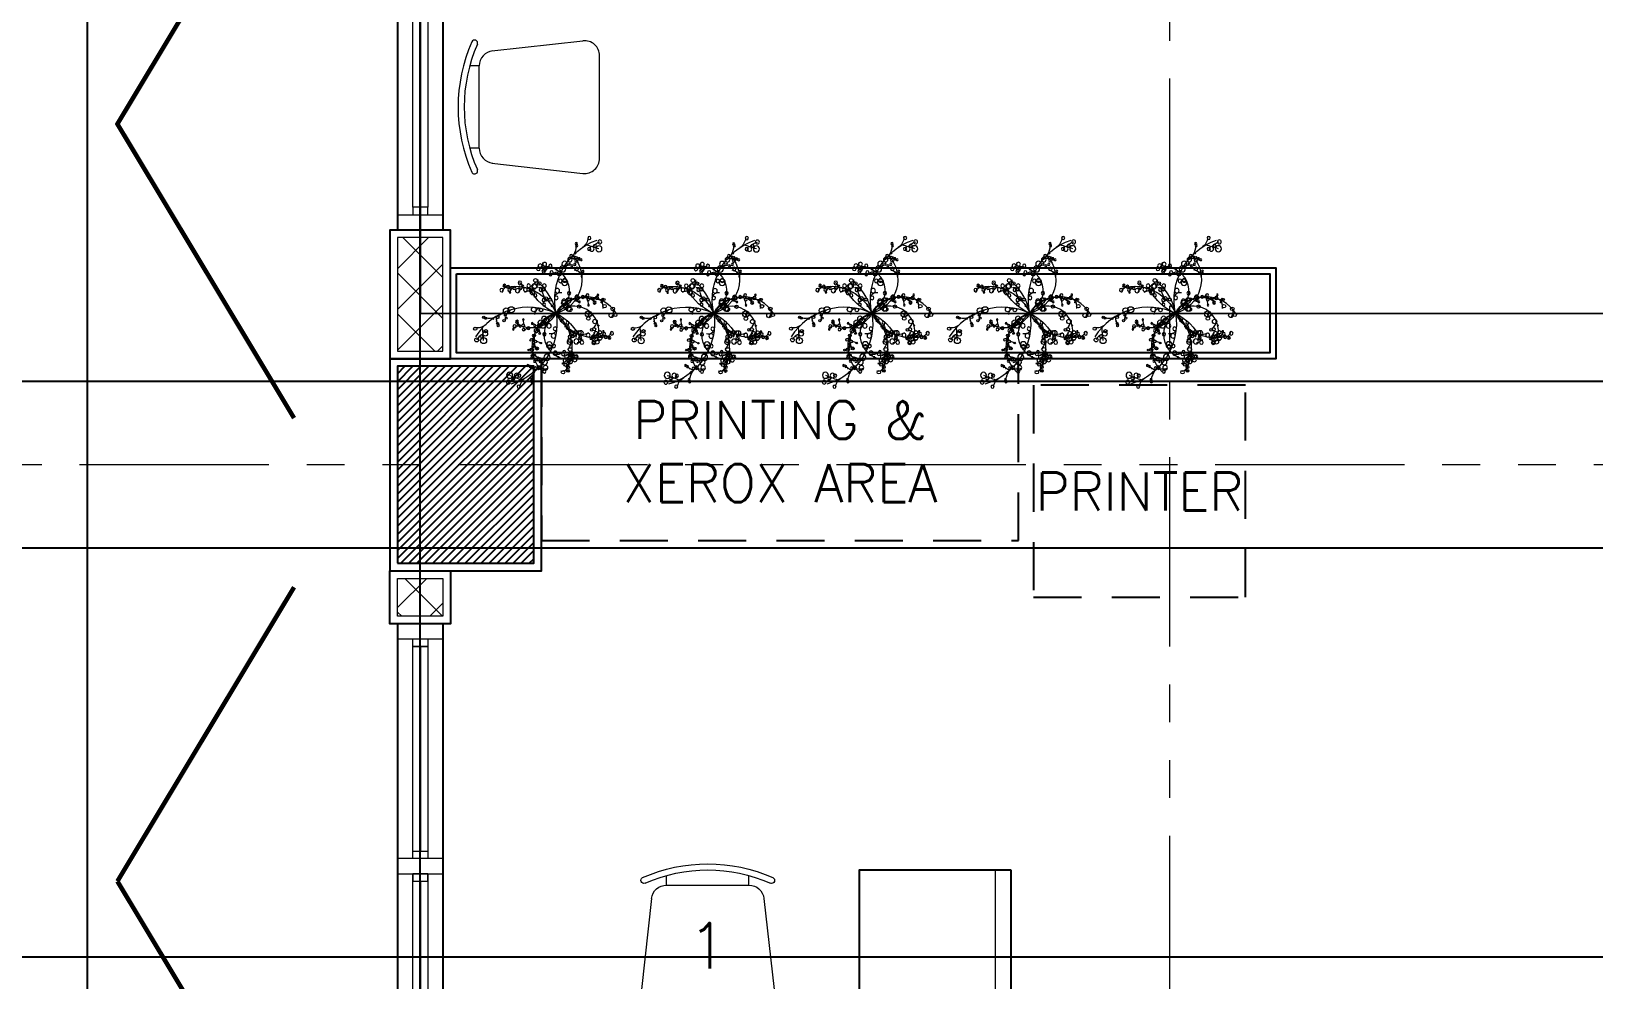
# Model space of a CAD drawing. Header units: metres. Extents: x -12400 to 1, y 0 to 106422.
# Drawn here: x -12129.4 to -12124.24, y 106400.37 to 106403.5 of the extents above; entities that cross this region are included whole.
import ezdxf

# ---------------------------------------------------------------- set-up
doc = ezdxf.new("R2010")
doc.units = ezdxf.units.M
doc.header["$PDMODE"] = 35
doc.linetypes.add('HIDDEN2', pattern=[4.762499999999999, 3.175, -1.5875])
doc.linetypes.add('PHANTOM2', pattern=[1.25, 0.625, -0.125, 0.125, -0.125, 0.125, -0.125])
doc.layers.add('.05 (2)', color=8, linetype='Continuous', lineweight=20, transparency=0.3)
for name, color, linetype, lineweight in [('.3', 6, 'Continuous', 30), ('0.1', 1, 'Continuous', 9), ('0.20', 2, 'Continuous', 20), ('A-DIM-100', 8, 'Continuous', 0), ('DIM 001', 251, 'Continuous', 13), ('FURN', 8, 'Continuous', 5), ('FURN 0009', 49, 'Continuous', 9), ('HATCH', 250, 'Continuous', 5)]:
    doc.layers.add(name, color=color, linetype=linetype, lineweight=lineweight)
for name, color, linetype in [('1AR', 1, 'Continuous'), ('A-FURN', 1, 'Continuous'), ('A-FURNITURE', 1, 'Continuous'), ('AR-WALL', 7, 'Continuous'), ('FIXTURE', 35, 'Continuous'), ('stone', 15, 'Continuous'), ('WALL', 7, 'Continuous'), ('WINDOW', 1, 'Continuous')]:
    doc.layers.add(name, color=color, linetype=linetype)
doc.layers.add('GUIDELINES', color=206, linetype='Continuous', plot=False)
doc.styles.add('DIMTXT-100', font='arial.ttf')
doc.styles.add('swis721', font='swiss.ttf')
doc.styles.add('T.25', font='romans.shx', dxfattribs={"height": 0.2})
doc.dimstyles.new('D-100', dxfattribs={"dimtxt": 0.2, "dimasz": 0.15, "dimexe": 0.1, "dimexo": 0.1, "dimgap": 0.1, "dimtad": 1, "dimdec": 3, "dimzin": 4, "dimdsep": 46, "dimtxsty": 'DIMTXT-100', "dimblk": 'ARCHTICK', "dimcen": 0.2, "dimdle": 0.1, "dimclrd": 8, "dimclre": 8, "dimclrt": 2, "dimadec": 0, "dimazin": 1, "dimtfac": 1, "dimtdec": 3, "dimtofl": 0, "dimtmove": 2, "dimatfit": 3, "dimfxl": 1, "dimarcsym": 0})
doc.dimstyles.new('DIM 200', dxfattribs={"dimtxt": 200, "dimasz": 1, "dimexe": 0, "dimexo": 40, "dimgap": 50, "dimtad": 1, "dimtoh": 1, "dimdec": 0, "dimlfac": 2, "dimtxsty": 'swis721', "dimblk": 'CIR', "dimcen": 0, "dimclrd": 155, "dimclre": 155, "dimclrt": 4, "dimadec": 0, "dimazin": 0, "dimtfac": 1, "dimtdec": 0, "dimtix": 1, "dimtmove": 1, "dimatfit": 3, "dimldrblk": 'CIR', "dimfxl": 0, "dimarcsym": 0})

# ---------------------------------------------------------------- blocks, each defined once
blk = doc.blocks.new('CIR')
at = {"color": 4}
blk.add_circle((0, 0), 50, dxfattribs=at)
blk = doc.blocks.new('plann')
at = {"layer": '.05 (2)'}
for centre, radius in [((100745.621851946, 209025.0838661411), 8.085483303578684), ((100750.2072398642, 209000.8601453253), 11.07735672438507), ((100766.6371058917, 209017.0976333781), 7.460537794825279), ((100789.5106441566, 208998.2413886746), 7.268353060690103), ((100944.879356222, 209003.570155864), 9.17182806530626), ((101052.2531128934, 209014.9061583568), 2.978273743608588), ((101053.1112415855, 209029.9633624847), 3.062373412504849), ((101059.2210045914, 209029.8867683086), 4.275672750071239), ((101069.4000367151, 209001.9353060658), 7.670635745195717), ((101107.7759025275, 209000.8080532975), 8.003301822677859), ((100812.1101617445, 208962.2331520323), 7.464951094189139), ((100832.089378386, 208962.2331520323), 6.357039244867514), ((100895.7318915195, 208965.4344029367), 11.81754351106629), ((100926.985616614, 208945.8208427343), 9.783851448644857), ((100962.6008570934, 208968.4853238121), 7.290490939426003), ((101010.5985096632, 208948.9089217423), 13.70517436788927), ((101016.5822429947, 208930.1373027821), 8.003301822677859), ((101018.8820588449, 208948.9089217423), 8.283549181661717), ((101048.8026029354, 208925.5980617451), 9.707665154187318), ((101110.1140378918, 208971.85187604), 10.12353686893766), ((101126.5044688988, 208978.1153666071), 6.555605058917853), ((100659.4860021454, 208861.0975664339), 12.24301896135029), ((100680.1931692238, 208870.9909652306), 13.54692480060024), ((100670.6216227025, 208859.0939052666), 3.092415733521642), ((100774.7145918194, 208900.0558134797), 9.993945231125123), ((100805.9683169139, 208906.9569148438), 8.067618562668352), ((100820.8433287043, 208853.8686213731), 11.4382336774981), ((100842.3098469666, 208868.8194274311), 10.95636895134108), ((100880.3763078245, 208908.4128147956), 1.918703915955601), ((100907.3209787775, 208892.5700341146), 3.305389723679367), ((100980.8732663544, 208857.6165741197), 7.538193881427655), ((100995.2346058625, 208859.2727319846), 8.307801194552669), ((101044.560453168, 208886.3343448428), 5.822243916915897), ((101054.1622421499, 208891.5103094891), 7.434371180747211), ((101059.3259177333, 208856.6158318615), 7.587899926938496), ((101066.8304214346, 208860.3443994232), 8.379725047090803), ((101067.366597478, 208912.2921648995), 2.469873575679715), ((101082.909246586, 208886.1536912228), 7.257401672660032), ((101089.9543741972, 208861.1321295017), 8.443677768808028), ((100573.3654600033, 208805.2867176271), 5.170793612011959), ((100582.0640172503, 208803.5704782944), 4.813583393958625), ((100613.2237509054, 208810.9021766099), 3.324343804959784), ((100631.5149138632, 208822.7342897207), 6.396539727507787), ((100631.7700065326, 208804.9635599669), 0.9703809477793424), ((100639.5727116704, 208796.4687491193), 4.37932962711597), ((100644.6525830034, 208786.7897088045), 4.1366484467798), ((100661.7939572996, 208840.2053467846), 3.946556839840763), ((100663.0426005321, 208816.1826849087), 4.681373059413653), ((100669.2857242027, 208829.9099202663), 4.454997284052398), ((100808.4620886795, 208790.1838676108), 6.232150611132645), ((100816.2883045839, 208842.2273123407), 5.784496846844907), ((100820.3497272058, 208817.3041457638), 5.009697050275178), ((100829.5837676327, 208806.1981068233), 3.7874320322085), ((100967.4339805045, 208807.7518499441), 10.94759900930381), ((100977.6659181044, 208843.7874785104), 7.024356077515585), ((101069.954064342, 208833.4912757028), 7.993369974879379), ((101082.4583476409, 208841.1285766108), 8.86998896145972), ((100551.3476712062, 208746.4131811285), 6.936586703684385), ((100587.0068871014, 208723.0889024155), 6.375570604398656), ((100601.3720187852, 208706.7657000444), 13.45095243587666), ((100600.0887835105, 208737.7556696756), 10.18360931881298), ((100599.6105993985, 208749.2262873613), 7.173131648582058), ((100802.1945470968, 208768.5000546281), 5.995329890825713), ((100803.5851496345, 208723.0975345954), 3.575175391415704), ((100816.5947332833, 208728.3529204531), 7.094645636624513), ((100817.6962215985, 208753.2679823784), 3.989070774101368), ((100820.3568490968, 208766.8767781619), 6.485717049513394), ((100821.2900018059, 208742.9003055019), 3.869804670435259), ((100836.4195552253, 208739.4751541717), 6.75019049837332), ((100846.3315880805, 208766.9895064644), 3.345732561189016), ((100973.6177242525, 208741.7410282661), 9.261978152497846), ((100978.1531664414, 208776.0989292136), 8.294698797427847), ((100984.6474061398, 208726.4986424579), 5.634827497598689), ((100987.6727299541, 208750.4712336711), 4.672939461707322), ((100992.5713864746, 208764.2823559741), 5.626821826004996), ((101007.8818274665, 208751.832413939), 8.069680678083827), ((100571.2008211272, 208700.8956218266), 8.613753629261224), ((100965.9235846536, 208708.6240812832), 3.371881778273964), ((100976.0614577967, 208671.7615382185), 7.574233475647392), ((100976.9547464144, 208705.294021797), 6.239215643356137), ((100984.8635601572, 208713.3245132574), 4.637659565206861), ((100990.7909315688, 208699.632446557), 6.391792528476597), ((100995.3604725424, 208683.5477538828), 6.354905336346801)]:
    blk.add_circle(centre, radius, dxfattribs=at)
for centre, radius, start, end in [((100757.7749023269, 209005.7552351885), 14.19624947822105, 74.0788418427666, 187.3830743059856), ((100766.6239410771, 209028.9066752879), 10.71426508150137, 170.3156789016703, 242.4547340089757), ((100666.5936374505, 208808.3723289863), 231.4626282387932, 26.44609355556747, 65.74743849598423), ((100785.9121410696, 208963.0197021385), 39.11857111562234, 76.97343908289388, 117.3946915093492), ((101024.0699089631, 208869.0387784351), 156.108408346093, 48.62980157118395, 164.2337554479626), ((101037.7569352096, 209046.3867294655), 22.48292034580389, 252.0243508802548, 322.6590351494019), ((101025.1784691526, 208986.1927931329), 41.11927067442708, 6.579238590879068, 67.76671035253455), ((101067.1306001391, 208978.4125694909), 49.21964823284702, 343.6801977205684, 23.15040319556208), ((100831.3746250868, 208949.5615439552), 17.10497891439347, 74.02210951754645, 182.4512948644913), ((100970.8331618532, 208858.0750470047), 110.7167560323819, 359.6919777368823, 151.1750402264711), ((100991.1646765269, 208945.3622507437), 23.91661243404337, 330.6128488141759, 45.349849549443), ((101015.8194246455, 208920.0414167429), 41.00865955405207, 321.3453351757134, 12.64729817253782), ((100830.2706620397, 208636.3650812001), 278.5185080152134, 81.00124592277953, 164.2084522966925), ((100711.9093334971, 208835.6755165077), 47.46678833367289, 131.9264359433871, 201.5020044098311), ((100809.5504794148, 208887.5597105483), 26.54769121830601, 99.30225832243055, 195.8875743002008), ((100934.0683168822, 208802.8540223371), 124.1869045539794, 119.01410487329, 207.5699519176917), ((100850.0395385851, 208867.2954465035), 18.29317042138473, 142.8301150978964, 243.4099857569715), ((100792.6960597456, 208728.4557739701), 200.180824370941, 350.5395655645809, 66.08843573451264), ((100990.4106075151, 208940.7147232976), 92.45038727953717, 238.2011879067397, 266.1966571418652), ((101015.4793976596, 208902.1453448826), 62.97380396869414, 323.5016736571558, 348.094159491438), ((101073.8790587283, 208853.157540755), 8.803395698877162, 263.3834659534638, 29.405046788485), ((101089.9543741972, 208861.1321295017), 8.943189547697488, 199.9886250857053, 324.2132236102335), ((100573.3654600033, 208890.3024539099), 85.01573628271606, 267.8698849563244, 327.0518372679477), ((100663.4030599091, 208826.1884444212), 38.0939074658779, 181.8348119607192, 245.8861765306702), ((100792.553250015, 208790.1564751085), 17.89713448027328, 289.4924082757853, 5.513537759974456), ((100866.1799803205, 208846.0540273988), 51.6032068875539, 188.3536380124137, 227.5540028513952), ((100917.2221058207, 208799.9864002769), 56.62664799273293, 332.1199279392443, 32.83436803659832), ((100544.2517885149, 208805.0735753149), 53.59892302099794, 274.3408343153555, 331.7126398384247), ((100621.401281838, 208692.6779406825), 50.86862037601054, 126.3607300321879, 170.7032896794579), ((96917.86482984602, 207333.9061353596), 3931.026404809947, 20.44064900759552, 21.27791524525765), ((100793.5638625278, 208747.9049942974), 26.75511637324107, 285.120667551029, 17.47060246660466), ((100856.6355316661, 208778.1205864533), 43.61370357672958, 184.8561881351438, 250.1853941278239), ((100841.1585979062, 208837.198081904), 68.7234802586334, 245.9745785185244, 275.3638009103012), ((100960.3200593703, 208740.7116692563), 32.57319139311319, 279.9057956567798, 353.6084079189347), ((101654.3096225544, 208064.4748729865), 966.1454159009793, 133.4861568557097, 135.2111603395013), ((100978.5287285032, 208731.3742014536), 35.77908434883926, 28.48969400056349, 72.26369714491295), ((100965.3853920938, 208699.9883189431), 25.16292248803045, 271.2255537404903, 349.8472060698725), ((100995.3604725424, 208690.6791301219), 7.131376239086489, 136.889628398624, 315.0951090144598)]:
    blk.add_arc(centre, radius, start, end, dxfattribs=at)
blk = doc.blocks.new('new chair')
at = {"layer": 'FURN 0009', "color": 1, "lineweight": 9}
for p, q in [((-135.8034158992814, 400), (-135.803415899165, 431.6333479945315)), ((135.8034158993978, 400), (135.8034158993978, 431.6333479944151)), ((135.8034158993978, 400), (-135.8034158992814, 400)), ((-185.4976026327349, 355.5215763038723), (-218.8309359660489, 55.52157630375586)), ((185.4976026370423, 355.5215763018932), (218.8309359704144, 55.52157630189322)), ((169.1367492326535, 2.328306436538696e-10), (-169.1367492326535, 2.328306436538696e-10))]:
    blk.add_line(p, q, dxfattribs=at)
for centre, radius, start, end in [((0, -61.24999999941792), 531.2499999999792, 66.12730247190576, 113.8726975280942), ((-210.9529411762487, 415.4054511487484), 9.999999999999588, 113.8726975280942, 293.8726975280942), ((0, -61.24999999941792), 511.2499999999808, 66.12730247190576, 113.8726975280942), ((210.9529411806725, 415.4054511466529), 9.999999999999588, 246.1273024719058, 66.12730247190576), ((-135.803415899165, 350.0000000002328), 49.99999999999812, 90, 173.659808247256), ((135.8034158995142, 350.0000000004657), 49.99999999999812, 6.340191746267892, 90), ((-169.1367492325371, 50.00000000046566), 49.99999999999812, 173.659808247256, 270), ((169.1367492326535, 50.00000000046566), 49.99999999999812, 270, 6.340191746267892)]:
    blk.add_arc(centre, radius, start, end, dxfattribs=at)
blk = doc.blocks.new('A$C5EB00BB3')
at = {"layer": 'A-FURNITURE', "color": 15}
blk.add_lwpolyline([(-1.19999999999709, 0), (0, 0), (0, 1.399999999999636), (-0.6000000000058208, 1.399999999999636), (-0.6000000000058208, 0.7000000000007276, -0.414213562373095), (-0.8000000000029104, 0.5), (-1.19999999999709, 0.5), (-1.19999999999709, 0)], format="xyb", dxfattribs=at)
at = {"layer": 'A-FURNITURE', "color": 2, "lineweight": 0}
blk.add_lwpolyline([(-1.19999999999709, 0), (0, 0), (0, 1.399999999999636), (-0.05000000000291038, 1.399999999999636), (-0.05000000000291038, 0.0499999999992724), (-1.19999999999709, 0.0499999999992724)], close=True, dxfattribs=at)
at = {"lineweight": 0, "xscale": 0.001000000000000001, "yscale": 0.001000000000000001, "zscale": 0.001000000000000001, "rotation": 90}
blk.add_blockref('new chair', (-0.75, 1.000696446863003), dxfattribs=at)
blk = doc.blocks.new('A$C2C7C7224')
at = {"layer": 'FURN', "color": 15}
for p, q in [((-0.3555215763035449, 0.1854976026326085), (-0.05552157630336296, 0.2188309359663663)), ((0, -0.1691367492320524), (0, 0.1691367492320524)), ((-0.3973658536583571, 0.1360960988255329), (-0.4289992016531414, 0.1360960988257602)), ((-0.3973658536581297, -0.1355107329731027), (-0.3973658536583571, 0.1360960988255329)), ((-0.3973658536581297, -0.1355107329731027), (-0.4289992016533688, -0.1355107329731027)), ((-0.3555215763035449, -0.1854976026323811), (-0.05552157630336296, -0.2188309359663663))]:
    blk.add_line(p, q, dxfattribs=at)
for centre, radius, start, end in [((0.06388414634193396, 0.0002926829255329721), 0.5312499999999993, 156.127302469018, 203.8726975308828), ((0.06388414634193396, 0.0002926829255329721), 0.51125, 156.127302469018, 203.8726975308828), ((-0.4127713048060286, 0.2112456241026166), 0.009999999999999969, 336.127302469018, 156.127302469018), ((-0.0499999999992724, 0.1691367492322797), 0.05, 359.9999999996874, 96.34019174568225), ((-0.3473658536590847, 0.1360960988257602), 0.05, 96.34019174568225, 179.9999999996873), ((-0.3473658536590847, -0.1355107329728753), 0.05, 179.9999999996873, 263.6598082537934), ((-0.0499999999992724, -0.1691367492329618), 0.05, 263.6598082537934, 359.9999999996874), ((-0.4127713048069381, -0.210660258249959), 0.009999999999999969, 203.8726975308828, 23.87269753088284)]:
    blk.add_arc(centre, radius, start, end, dxfattribs=at)
blk = doc.blocks.new('A$C1B753C5A')
at = {"layer": 'WALL'}
h = blk.add_hatch(dxfattribs=at)
h.set_pattern_fill('ANSI31', color=250, scale=0.15)
h.set_pattern_definition([(45, (-1494.388102653662, 303.0677240852394), (-0.01325825214724777, 0.01325825214724777), [])])
h.paths.add_polyline_path([(0.4750000000001364, 0.6749999999999545), (0.02500000000009089, 0.6749999999999545), (0.02500000000009095, 0.02499999999997721), (0.4750000000001364, 0.02499999999997721)])
at = {"color": 7}
blk.add_lwpolyline([(0, 0), (0.5000000000002274, 0), (0.5000000000002274, 0.6999999999999318), (0, 0.6999999999999318)], close=True, dxfattribs=at)
at = {"layer": 'stone', "color": 5}
blk.add_lwpolyline([(0.02500000000009095, 0.02499999999997726), (0.4750000000001364, 0.02499999999997726), (0.4750000000001364, 0.6749999999999545), (0.02500000000009095, 0.6749999999999545)], close=True, dxfattribs=at)
blk = doc.blocks.new('COLUMNS2F')
blk.add_blockref('A$C1B753C5A', (-12163.05441529414, 106338.8999565114))
blk = doc.blocks.new('*U1776')
at = {"layer": 'HATCH'}
h = blk.add_hatch(dxfattribs=at)
h.set_pattern_fill('ANSI37', color=256, scale=0.03, angle=-180)
h.set_pattern_definition([(225, (-0.9124999999850154, 0), (0.06735192090801863, -0.06735192090801868), []), (314.9999999999999, (-0.9124999999850154, 0), (0.06735192090801868, 0.06735192090801861), [])])
h.paths.add_polyline_path([(0.02500000000873115, 0.1749999999883585), (0.02500000000873115, 0.02499999999417923), (0.1500000000204416, 0.02499999999417923), (0.1500000000204416, 0.1749999999883585)])
blk.add_lwpolyline([(0, 0.1999999999825377), (0, 0), (0.1750000000146208, 0), (0.1750000000146208, 0.1999999999825377)], close=True)
blk.add_lwpolyline([(0.02500000000873115, 0.1749999999883585), (0.02500000000873115, 0.02499999999417923), (0.1500000000204416, 0.02499999999417923), (0.1500000000204416, 0.1749999999883585)], close=True, dxfattribs=at)
blk = doc.blocks.new('*U1773')
at = {"layer": 'HATCH'}
h = blk.add_hatch(dxfattribs=at)
h.set_pattern_fill('ANSI37', color=256, scale=0.03, angle=-180)
h.set_pattern_definition([(225, (-0.6625000006980593, 0), (0.06735192090801863, -0.06735192090801868), []), (314.9999999999999, (-0.6625000006980593, 0), (0.06735192090801868, 0.06735192090801861), [])])
h.paths.add_polyline_path([(0.02500000000873115, 0.1749999999883585), (0.02500000000873115, 0.02499999999417923), (0.3999999993073977, 0.02499999999417923), (0.3999999993073977, 0.1749999999883585)])
blk.add_lwpolyline([(0, 0.1999999999825377), (0, 0), (0.4249999993015769, 0), (0.4249999993015769, 0.1999999999825377)], close=True)
blk.add_lwpolyline([(0.02500000000873115, 0.1749999999883585), (0.02500000000873115, 0.02499999999417923), (0.3999999993073977, 0.02499999999417923), (0.3999999993073977, 0.1749999999883585)], close=True, dxfattribs=at)
blk = doc.blocks.new('A$C12cb2730')
at = {"layer": '.3', "color": 3}
for points in [[(0.749999999998181, 0.0749999999825377), (0.0750000000007276, 0.07499999999708962)], [(1.549999999999272, 0.0749999996914994), (0.8500000000003638, 0.07499999996798579)], [(2.350000000000364, 0.07499999956053216), (1.650000000001455, 0.0749999996914994)], [(3.125, 0.0749999995023245), (2.450000000002547, 0.07499999956053216)]]:
    blk.add_lwpolyline(points, dxfattribs=at)
at = {"layer": '0.20'}
for points in [[(0, 0.1500000000087311), (0.0499999999992724, 0.1500000000087311), (0.0499999999992724, 0), (0, 0)], [(0.8249999999989086, 0.1499999998777639), (0.7749999999996362, 0.1499999998777639), (0.7749999999996362, -1.309672370553017e-10), (0.8249999999989086, -1.309672370553017e-10)], [(1.625, 0.1499999997467967), (1.575000000000728, 0.1499999997467967), (1.575000000000728, -2.619344741106033e-10), (1.625, -2.619344741106033e-10)], [(2.425000000001091, 0.1499999996303814), (2.375000000001819, 0.1499999996303814), (2.375000000001819, -3.783497959375381e-10), (2.425000000001091, -3.783497959375381e-10)], [(3.200000000000728, 0.1499999994994141), (3.150000000001455, 0.1499999994994141), (3.150000000001455, -5.093170329928398e-10), (3.200000000000728, -5.093170329928398e-10)], [(0.0750000000007276, 0.1000000000058208), (0.0499999999992724, 0.1000000000058208), (0.0499999999992724, 0.05000000000291038), (0.0750000000007276, 0.05000000000291038)], [(0.7749999999996362, 0.09999999980209395), (0.749999999998181, 0.09999999980209395), (0.749999999998181, 0.04999999979918357), (0.7749999999996362, 0.04999999979918357)], [(0.8249999999989086, 0.09999999980209395), (0.8500000000003638, 0.09999999980209395), (0.8500000000003638, 0.04999999979918357), (0.8249999999989086, 0.04999999979918357)], [(1.575000000000728, 0.09999999967112672), (1.549999999999272, 0.09999999967112672), (1.549999999999272, 0.04999999966821633), (1.575000000000728, 0.04999999966821633)], [(1.625, 0.09999999967112672), (1.650000000001455, 0.09999999967112672), (1.650000000001455, 0.04999999966821633), (1.625, 0.04999999966821633)], [(2.375000000001819, 0.0999999995547114), (2.350000000000364, 0.0999999995547114), (2.350000000000364, 0.04999999955180101), (2.375000000001819, 0.04999999955180101)], [(2.425000000001091, 0.0999999995547114), (2.450000000002547, 0.0999999995547114), (2.450000000002547, 0.04999999955180101), (2.425000000001091, 0.04999999955180101)], [(3.125, 0.09999999949650373), (3.150000000001455, 0.09999999949650373), (3.150000000001455, 0.04999999949359335), (3.125, 0.04999999949359335)]]:
    blk.add_lwpolyline(points, close=True, dxfattribs=at)
at = {"layer": '0.20', "color": 8}
for points in [[(0.7749999999996362, 0.04999999998835847), (0.0750000000007276, 0.05000000000291038), (0.0750000000007276, 0.1000000000058208), (0.7749999999996362, 0.09999999999126885)], [(0.8249999999989086, 0.09999999997671694), (1.575000000000728, 0.09999999970023055)], [(1.625, 0.09999999970023055), (2.375000000001819, 0.0999999995547114)], [(2.425000000001091, 0.0999999995547114), (3.125, 0.09999999949650373), (3.125, 0.04999999949359335), (2.425000000001091, 0.04999999955180101)], [(1.575000000000728, 0.04999999969732016), (0.8249999999989086, 0.04999999997380655)], [(2.375000000001819, 0.04999999955180101), (1.625, 0.04999999969732016)]]:
    blk.add_lwpolyline(points, dxfattribs=at)
at = {"layer": 'WINDOW'}
for p, q in [((3.200000000000728, 0.1499999994994141), (0, 0.1500000000087311)), ((3.200000000000728, -5.093170329928398e-10), (0, 0))]:
    blk.add_line(p, q, dxfattribs=at)
blk = doc.blocks.new('FP_4F')
at = {"color": 6}
for points in [[(1.200000000000728, 15.25000000001455), (3.924999999999272, 15.25000000001455), (3.924999999999272, 14.95000000001164), (1.200000000000728, 14.95000000001164)], [(1.220000000001164, 15.23000000001048), (3.904999999998836, 15.23000000001048), (3.904999999998836, 14.97000000001572), (1.220000000001164, 14.97000000001572)]]:
    blk.add_lwpolyline(points, close=True, dxfattribs=at)
at = {"color": 1, "linetype": 'HIDDEN2', "ltscale": 0.05}
for points in [[(1.5, 14.35000000000582), (3.074999999998909, 14.35000000000582), (3.074999999998909, 14.95000000001164), (1.5, 14.95000000001164)], [(3.824999999998909, 14.86250000000291), (3.124999999998181, 14.86250000000291), (3.124999999998181, 14.16250000000582), (3.824999999998909, 14.16250000000582)]]:
    blk.add_lwpolyline(points, close=True, dxfattribs=at)
at = {"layer": '1AR', "color": 1}
blk.add_lwpolyline([(10.20000000000073, 19.69999999998254), (10.20000000000073, 20.69999999998254), (0, 20.69999999998254), (0, 0), (10.20000000000437, 1.455191522836685e-11), (10.19999999999891, 1.000000000145519)], dxfattribs=at)
at = {"layer": 'FIXTURE'}
blk.add_lwpolyline([(0.6833166982032708, 16.69580201318604, 0.015, 0.015, 0), (0.09999999959109118, 15.72499999999127, 0.015, 0.015, 0), (0.6833166982032708, 14.75419798678195, 0.015, 0.015, 0)], format="xyseb", dxfattribs=at)
at = {"layer": 'FIXTURE', "const_width": 0.015}
for points in [[(0.6833166982032708, 14.19580201317149), (0.09999999959109118, 13.22499999997672)], [(0.6833166982032708, 12.25419798678195), (0.09999999959109118, 13.22499999997672)]]:
    blk.add_lwpolyline(points, dxfattribs=at)
at = {"layer": 'GUIDELINES'}
for points in [[(1.100000000000364, 19.60000000000582), (10.10000000000036, 19.60000000000582), (10.10000000000036, 18.90000000000873), (18.10000000000036, 18.90000000000873), (18.10000000000036, 19.60000000000582), (27.10000000000036, 19.60000000000582), (27.10000000000036, 1.100000000005821), (18.10000000000036, 1.100000000005821), (18.10000000000036, 2.100000000122236), (10.10000000000036, 2.100000000122236), (10.10000000000036, 1.100000000005821), (1.100000000000364, 1.100000000005821)], [(5.425000000001091, 19.59981677560427), (1.100000000000364, 19.59999999999127), (1.100000000000364, 15.10009161219932), (5.425000000001091, 15.09990838781232)]]:
    blk.add_lwpolyline(points, close=True, dxfattribs=at)
for name, p in [('COLUMNS2F', (12164.05441529414, -106324.6499565114)), ('A$C2C7C7224', (1.692365853657975, 15.78086325076583))]:
    blk.add_blockref(name, p)
at = {"rotation": 90}
blk.add_blockref('*U1773', (1.199999999982538, 14.94999999999709), dxfattribs=at)
at = {"xscale": -1.000000000000013, "rotation": 90}
for name, p in [('*U1776', (1.199999999982538, 14.24999999998545)), ('A$C5EB00BB3', (3.050000000042928, 12.0625))]:
    blk.add_blockref(name, p, dxfattribs=at)
at = {"layer": 'A-FURN', "color": 0}
for p, xscale, yscale, zscale, rotation in [((153.5186528285521, 99.82654573734908), -0.0007499999999999932, 0.0007499999999999932, 0.0007499999999999932, 93.36686677220932), ((154.0389507421169, 99.82626209723821), -0.0007499999999999932, 0.0007499999999999932, 0.0007499999999999932, 93.36686677220932), ((154.5616165244264, 99.82665275511681), -0.0007499999999999932, 0.0007499999999999932, 0.0007499999999999932, 93.36686677220932), ((155.0834089126747, 99.82665275511681), -0.0007499999999999932, 0.0007499999999999932, 0.0007499999999999932, 93.36686677220932), ((155.5642401062614, 99.82665275511681), -0.0007499999999999932, 0.0007499999999999932, 0.0007499999999999932, 93.36686677220932), ((-155.1349158505363, -60.55550764023792), -0.00075, 0.00075, 0.00075, 270), ((-154.6146179369716, -60.55579128033423), -0.00075, 0.00075, 0.00075, 270), ((-154.0919521546621, -60.55540062247019), -0.00075, 0.00075, 0.00075, 270), ((-153.570159766412, -60.55540062247019), -0.00075, 0.00075, 0.00075, 270), ((-153.0893285728271, -60.55540062247019), -0.00075, 0.00075, 0.00075, 270), ((-115.17089226184, -113.9353833794157), 0.00075, 0.00075, 0.00075, 343.6427141720396), ((-114.6505943482753, -113.935667019512), 0.00075, 0.00075, 0.00075, 343.6427141720396), ((-114.1279285659657, -113.935276361648), 0.00075, 0.00075, 0.00075, 343.6427141720396), ((-113.6061361777174, -113.935276361648), 0.00075, 0.00075, 0.00075, 343.6427141720396), ((-113.1253049841307, -113.935276361648), 0.00075, 0.00075, 0.00075, 343.6427141720396)]:
    blk.add_blockref('plann', p, dxfattribs=dict(at, xscale=xscale, yscale=yscale, zscale=zscale, rotation=rotation))
at = {"layer": 'AR-WALL', "rotation": 90}
for p in [(1.174999999486317, 15.37500000001455), (1.174999999486317, 10.8749999999709)]:
    blk.add_blockref('A$C12cb2730', p, dxfattribs=at)
at = {"layer": '0.1', "color": 2, "char_height": 0.125, "attachment_point": 5, "style": 'T.25'}
for s, width, insert in [('{\\C3;PRINTING & XEROX AREA}', 1.704341994513925, (2.288234171310251, 14.64355808982509)), ('{\\C3;PRINTER}', 0.8842432270312205, (3.47507870739355, 14.51180928472604))]:
    blk.add_mtext_dynamic_manual_height_columns(s, width=width, gutter_width=1, heights=[0], dxfattribs=dict(at, insert=insert))
at = {"layer": 'FURN', "insert": (2.049303553178106, 13.01250000001164), "char_height": 0.15, "attachment_point": 5, "style": 'T.25'}
blk.add_mtext_dynamic_manual_height_columns('1', width=0.5027727363153642, gutter_width=1, heights=[0.1500000000000001], dxfattribs=at)
blk = doc.blocks.new('_ArchTick')
at = {"color": 0, "linetype": 'ByBlock', "const_width": 0.15}
blk.add_lwpolyline([(-0.5, -0.5), (0.5, 0.5)], dxfattribs=at)
blk = doc.blocks.new('*D1803')
at = {"layer": 'DEFPOINTS', "color": 0, "transparency": 16777216}
for p in [(-12128.11296792572, 106407.0702236537), (-12131.16296792574, 106388.5702236537), (-12128.11296792572, 106388.5702236537)]:
    blk.add_point(p, dxfattribs=at)
at = {"layer": 'DIM 001', "color": 8, "lineweight": -2, "transparency": 16777216}
for p, q in [((-12131.16296792574, 106407.1702236538), (-12131.16296792574, 106388.4702236537)), ((-12128.21296792572, 106407.0702236537), (-12131.26296792574, 106407.0702236537)), ((-12128.21296792572, 106388.5702236537), (-12131.26296792574, 106388.5702236537))]:
    blk.add_line(p, q, dxfattribs=at)
at = {"layer": 'DIM 001', "color": 8, "lineweight": -2, "transparency": 16777216, "xscale": 0.15, "yscale": 0.15, "zscale": 0.15}
for p, rotation in [((-12131.16296792574, 106407.0702236537), 90), ((-12131.16296792574, 106388.5702236537), 270)]:
    blk.add_blockref('_ArchTick', p, dxfattribs=dict(at, rotation=rotation))
at = {"layer": 'DIM 001', "color": 2, "transparency": 16777216, "insert": (-12131.36508252325, 106397.8202236537), "char_height": 0.2, "attachment_point": 5, "rotation": 90, "style": 'DIMTXT-100'}
blk.add_mtext('18.500', dxfattribs=at)
blk = doc.blocks.new('*D1806')
at = {"layer": 'DEFPOINTS', "color": 0, "transparency": 16777216}
for p in [(-12130.71296792574, 106400.4452236537), (-12123.78796792572, 106400.4452236537), (-12128.11296792572, 106392.4452236538)]:
    blk.add_point(p, dxfattribs=at)
at = {"layer": 'DIM 001', "color": 8, "lineweight": -2, "transparency": 16777216}
for p, q in [((-12130.71296792574, 106392.3452236538), (-12130.71296792574, 106400.5452236538)), ((-12123.88796792572, 106400.4452236537), (-12130.81296792574, 106400.4452236537)), ((-12128.21296792572, 106392.4452236538), (-12130.81296792574, 106392.4452236538))]:
    blk.add_line(p, q, dxfattribs=at)
at = {"layer": 'DIM 001', "color": 8, "lineweight": -2, "transparency": 16777216, "xscale": 0.15, "yscale": 0.15, "zscale": 0.15}
for p, rotation in [((-12130.71296792574, 106400.4452236537), 90), ((-12130.71296792574, 106392.4452236538), 270)]:
    blk.add_blockref('_ArchTick', p, dxfattribs=dict(at, rotation=rotation))
at = {"layer": 'DIM 001', "color": 2, "transparency": 16777216, "insert": (-12130.91508252326, 106396.4452236537), "char_height": 0.2, "attachment_point": 5, "rotation": 90, "style": 'DIMTXT-100'}
blk.add_mtext('8.000', dxfattribs=at)
blk = doc.blocks.new('*D1807')
at = {"layer": 'DEFPOINTS', "color": 0, "transparency": 16777216}
for p in [(-12130.71296792575, 106402.3450404294), (-12123.78796792572, 106402.3450404294), (-12123.78796792572, 106400.4452236537)]:
    blk.add_point(p, dxfattribs=at)
at = {"layer": 'DIM 001', "color": 8, "lineweight": -2, "transparency": 16777216}
for p, q in [((-12130.71296792575, 106400.3452236537), (-12130.71296792575, 106402.4450404294)), ((-12123.88796792572, 106402.3450404294), (-12130.81296792575, 106402.3450404294)), ((-12123.88796792572, 106400.4452236537), (-12130.81296792575, 106400.4452236537))]:
    blk.add_line(p, q, dxfattribs=at)
at = {"layer": 'DIM 001', "color": 8, "lineweight": -2, "transparency": 16777216, "xscale": 0.15, "yscale": 0.15, "zscale": 0.15}
for p, rotation in [((-12130.71296792575, 106402.3450404294), 90), ((-12130.71296792575, 106400.4452236537), 270)]:
    blk.add_blockref('_ArchTick', p, dxfattribs=dict(at, rotation=rotation))
at = {"layer": 'DIM 001', "color": 2, "transparency": 16777216, "insert": (-12130.91508252326, 106401.3951320415), "char_height": 0.2, "attachment_point": 5, "rotation": 90, "style": 'DIMTXT-100'}
blk.add_mtext('1.900', dxfattribs=at)
blk = doc.blocks.new('*D1808')
at = {"layer": 'DEFPOINTS', "color": 0, "transparency": 16777216}
for p in [(-12130.71296792576, 106407.0702236537), (-12128.11296792572, 106407.0702236537), (-12123.78796792572, 106402.3450404294)]:
    blk.add_point(p, dxfattribs=at)
at = {"layer": 'DIM 001', "color": 8, "lineweight": -2, "transparency": 16777216}
for p, q in [((-12130.71296792576, 106402.2450404294), (-12130.71296792576, 106407.1702236538)), ((-12128.21296792572, 106407.0702236537), (-12130.81296792576, 106407.0702236537)), ((-12123.88796792572, 106402.3450404294), (-12130.81296792576, 106402.3450404294))]:
    blk.add_line(p, q, dxfattribs=at)
at = {"layer": 'DIM 001', "color": 8, "lineweight": -2, "transparency": 16777216, "xscale": 0.15, "yscale": 0.15, "zscale": 0.15}
for p, rotation in [((-12130.71296792576, 106407.0702236537), 90), ((-12130.71296792576, 106402.3450404294), 270)]:
    blk.add_blockref('_ArchTick', p, dxfattribs=dict(at, rotation=rotation))
at = {"layer": 'DIM 001', "color": 2, "transparency": 16777216, "insert": (-12130.91508252327, 106404.7076320415), "char_height": 0.2, "attachment_point": 5, "rotation": 90, "style": 'DIMTXT-100'}
blk.add_mtext('4.725', dxfattribs=at)
blk = doc.blocks.new('*D1810')
at = {"layer": 'DEFPOINTS', "color": 0, "transparency": 16777216}
for p in [(-12119.11296792572, 106406.3702236538), (-12130.26296792574, 106401.7952236538), (-12119.01296792572, 106401.7952236538)]:
    blk.add_point(p, dxfattribs=at)
at = {"layer": 'DIM 001', "color": 8, "lineweight": -2, "transparency": 16777216}
for p, q in [((-12130.26296792574, 106406.4702236538), (-12130.26296792574, 106401.6952236537)), ((-12119.21296792572, 106406.3702236538), (-12130.36296792574, 106406.3702236538)), ((-12119.11296792572, 106401.7952236538), (-12130.36296792574, 106401.7952236538))]:
    blk.add_line(p, q, dxfattribs=at)
at = {"layer": 'DIM 001', "color": 8, "lineweight": -2, "transparency": 16777216, "xscale": 0.15, "yscale": 0.15, "zscale": 0.15}
for p, rotation in [((-12130.26296792574, 106406.3702236538), 90), ((-12130.26296792574, 106401.7952236538), 270)]:
    blk.add_blockref('_ArchTick', p, dxfattribs=dict(at, rotation=rotation))
at = {"layer": 'DIM 001', "color": 2, "transparency": 16777216, "insert": (-12130.46467324631, 106404.0827236537), "char_height": 0.2, "attachment_point": 5, "rotation": 90, "style": 'DIMTXT-100'}
blk.add_mtext('4.575', dxfattribs=at)
blk = doc.blocks.new('*D1811')
at = {"layer": 'DEFPOINTS', "color": 0, "transparency": 16777216}
for p in [(-12129.81296792573, 106403.7452236538), (-12117.56296792572, 106403.7452236538), (-12119.01296792572, 106401.7952236538)]:
    blk.add_point(p, dxfattribs=at)
at = {"layer": 'DIM 001', "color": 8, "lineweight": -2, "transparency": 16777216}
for p, q in [((-12129.81296792573, 106401.6952236537), (-12129.81296792573, 106403.8452236538)), ((-12117.66296792572, 106403.7452236538), (-12129.91296792573, 106403.7452236538)), ((-12119.11296792572, 106401.7952236538), (-12129.91296792573, 106401.7952236538))]:
    blk.add_line(p, q, dxfattribs=at)
at = {"layer": 'DIM 001', "color": 8, "lineweight": -2, "transparency": 16777216, "xscale": 0.15, "yscale": 0.15, "zscale": 0.15}
for p, rotation in [((-12129.81296792573, 106403.7452236538), 90), ((-12129.81296792573, 106401.7952236538), 270)]:
    blk.add_blockref('_ArchTick', p, dxfattribs=dict(at, rotation=rotation))
at = {"layer": 'DIM 001', "color": 2, "transparency": 16777216, "insert": (-12130.01508252325, 106402.7702236537), "char_height": 0.2, "attachment_point": 5, "rotation": 90, "style": 'DIMTXT-100'}
blk.add_mtext('1.950', dxfattribs=at)
blk = doc.blocks.new('*D1813')
at = {"layer": 'DEFPOINTS', "color": 0, "transparency": 16777216}
for p in [(-12119.01296792572, 106401.7952236538), (-12130.26296792574, 106400.1452236538), (-12117.43796792571, 106400.1452236538)]:
    blk.add_point(p, dxfattribs=at)
at = {"layer": 'DIM 001', "color": 8, "lineweight": -2, "transparency": 16777216}
for p, q in [((-12130.26296792574, 106401.8952236538), (-12130.26296792574, 106400.0452236538)), ((-12119.11296792572, 106401.7952236538), (-12130.36296792574, 106401.7952236538)), ((-12117.53796792571, 106400.1452236538), (-12130.36296792574, 106400.1452236538))]:
    blk.add_line(p, q, dxfattribs=at)
at = {"layer": 'DIM 001', "color": 8, "lineweight": -2, "transparency": 16777216, "xscale": 0.15, "yscale": 0.15, "zscale": 0.15}
for p, rotation in [((-12130.26296792574, 106401.7952236538), 90), ((-12130.26296792574, 106400.1452236538), 270)]:
    blk.add_blockref('_ArchTick', p, dxfattribs=dict(at, rotation=rotation))
at = {"layer": 'DIM 001', "color": 2, "transparency": 16777216, "insert": (-12130.46508252325, 106400.9702236537), "char_height": 0.2, "attachment_point": 5, "rotation": 90, "style": 'DIMTXT-100'}
blk.add_mtext('1.650', dxfattribs=at)
blk = doc.blocks.new('GRID1')
at = {"color": 6, "linetype": 'PHANTOM2'}
for points in [[(-12160.25441529414, 106384.7702236537), (-12160.25441529414, 106412.5702236537)], [(-12157.77941529414, 106384.7702236537), (-12157.77941529414, 106412.5702236537)], [(-12130.75441529413, 106402.8702236537), (-12163.75441529414, 106402.8702236537)]]:
    blk.add_leader(points, dimstyle='DIM 200', override={"dimasz": 0.002, "dimgap": 60, "dimtad": 0}, dxfattribs=at)

msp = doc.modelspace()

# ---------------------------------------------------------------- block references
at = {"color": 1}
msp.add_blockref('FP_4F', (-12129.21296792572, 106387.4702236537), dxfattribs=at)
at = {"layer": 'A-DIM-100'}
msp.add_blockref('GRID1', (32.14144736842172, -0.8000000000029104), dxfattribs=at)
msp.add_blockref('GRID1', (32.14144736842172, -0.8000000000029104), dxfattribs=at)

# ---------------------------------------------------------------- dimensions: what is measured, and where the dimension line sits
at = {"layer": 'DIM 001'}
for base, p1, p2, picture, middle in [((-12131.16296792574, 106388.5702236537), (-12128.11296792572, 106407.0702236537), (-12128.11296792572, 106388.5702236537), '*D1803', (-12131.36508252325, 106397.8202236537)), ((-12130.71296792576, 106407.0702236537), (-12123.78796792571, 106402.3450404293), (-12128.11296792572, 106407.0702236537), '*D1808', (-12130.91508252327, 106404.7076320415)), ((-12130.26296792574, 106401.7952236538), (-12119.11296792572, 106406.3702236537), (-12119.01296792572, 106401.7952236537), '*D1810', (-12130.46467324631, 106404.0827236537)), ((-12129.81296792573, 106403.7452236538), (-12119.01296792572, 106401.7952236537), (-12117.56296792571, 106403.7452236537), '*D1811', (-12130.01508252325, 106402.7702236537)), ((-12130.71296792575, 106402.3450404294), (-12123.78796792571, 106400.4452236537), (-12123.78796792571, 106402.3450404293), '*D1807', (-12130.91508252326, 106401.3951320415)), ((-12130.26296792574, 106400.1452236538), (-12119.01296792572, 106401.7952236537), (-12117.43796792571, 106400.1452236537), '*D1813', (-12130.46508252325, 106400.9702236537)), ((-12130.71296792574, 106400.4452236537), (-12128.11296792572, 106392.4452236537), (-12123.78796792571, 106400.4452236537), '*D1806', (-12130.91508252326, 106396.4452236537))]:
    dim = msp.add_linear_dim(base=base, p1=p1, p2=p2, angle=90, dimstyle='D-100', dxfattribs=at)
    dim.commit()
    dim.dimension.update_dxf_attribs({"geometry": picture, "text_midpoint": middle})

doc.saveas('drawing.dxf')
